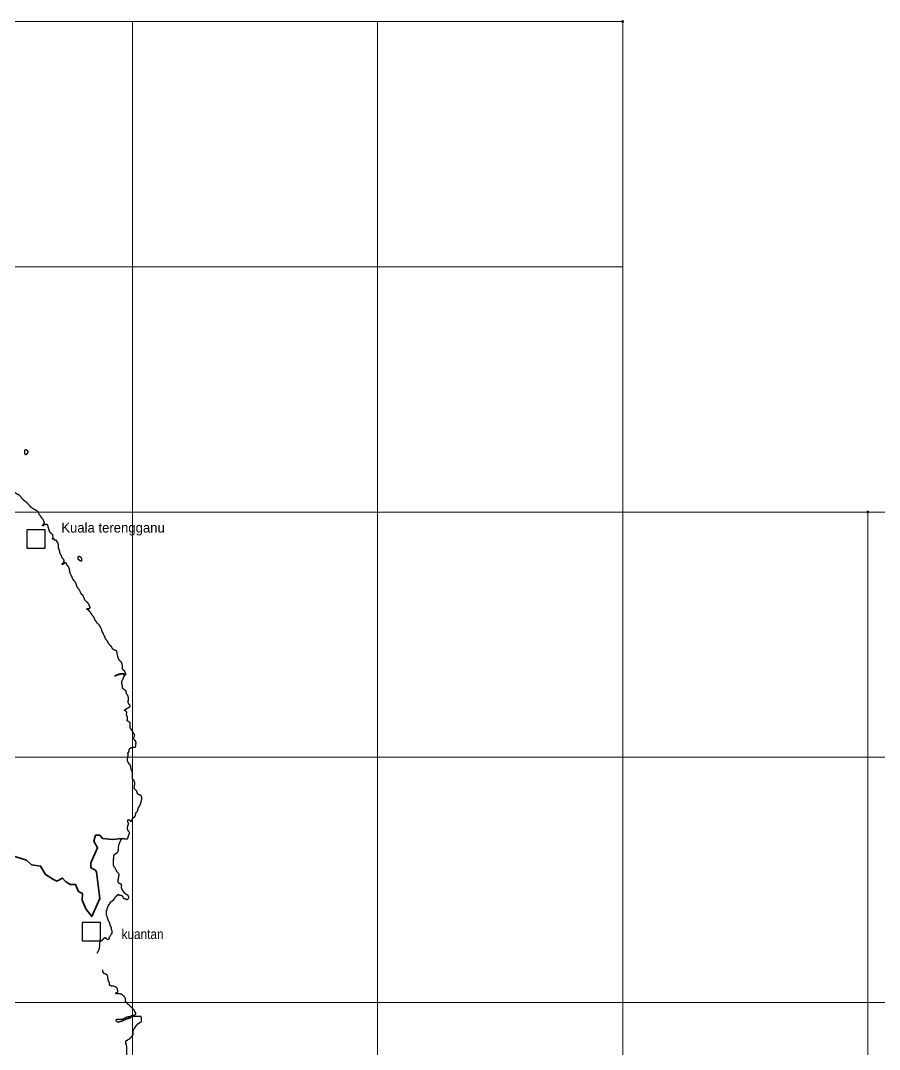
# Model space of a CAD drawing. Header units: metres. Extents: x -400 to 2000400, y -400 to 948520.
# Drawn here: x 554320 to 904771, y 380845 to 800400 of the extents above; entities that cross this region are included whole.
import ezdxf
from ezdxf.enums import TextEntityAlignment as Align

# ---------------------------------------------------------------- set-up
doc = ezdxf.new("R2010")
doc.units = ezdxf.units.M
doc.header["$LTSCALE"] = 1600
doc.header["$PDMODE"] = 32
doc.header["$PDSIZE"] = 800
for name, color, linetype, lineweight in [('1', 7, 'Continuous', 25), ('2', 7, 'Continuous', 25), ('3', 7, 'Continuous', 13), ('30', 7, 'Continuous', 35)]:
    doc.layers.add(name, color=color, linetype=linetype, lineweight=lineweight)

msp = doc.modelspace()

# ---------------------------------------------------------------- linework, layer by layer
at = {"layer": '1'}
for points in [[(556154, 625440), (556067, 625310), (556067, 625267), (556024, 625223), (556024, 625180), (556024, 625093), (555980, 625006), (555980, 624963), (555980, 624876), (555980, 624833), (555937, 624702), (555937, 624616), (555937, 624572), (555937, 624529), (555937, 624485), (555937, 624442), (555937, 624399), (555937, 624355), (555937, 624312), (555937, 624268), (555937, 624225), (555937, 624182), (555937, 624138), (555937, 624095), (555937, 624051), (555937, 624008), (555937, 623965), (555937, 623921), (555937, 623878), (555937, 623834), (555937, 623791), (555980, 623748), (555980, 623704), (556024, 623661), (556067, 623617), (556111, 623617), (556197, 623574), (556241, 623531), (556284, 623531), (556328, 623487), (556371, 623487), (556414, 623487), (556458, 623487), (556501, 623487), (556544, 623487), (556588, 623531), (556631, 623531), (556675, 623531), (556718, 623531), (556761, 623574), (556848, 623574), (556892, 623617), (556935, 623617), (556935, 623661), (556978, 623704), (557022, 623748), (557065, 623791), (557108, 623834), (557152, 623878), (557152, 623921), (557239, 624008), (557282, 624095), (557325, 624225), (557369, 624399), (557412, 624572), (557412, 624659), (557412, 624702), (557369, 624746), (557369, 624789), (557369, 624833), (557325, 624919), (557325, 624963), (557282, 624963), (557282, 625006), (557239, 625006), (557195, 625006), (557195, 625050), (557152, 625050), (557108, 625050), (557065, 625050), (557022, 625093), (556978, 625093), (556892, 625136), (556805, 625180), (556718, 625180), (556675, 625223), (556588, 625267), (556588, 625310), (556544, 625310), (556501, 625354), (556501, 625397)], [(560026, 600921), (559937, 601010), (559758, 601100), (559669, 601100), (559580, 601189), (559491, 601278), (559402, 601278), (559313, 601367), (559223, 601457), (559045, 601546), (558956, 601635), (558867, 601724), (558777, 601813), (558688, 601903), (558599, 601992), (558510, 602081), (558421, 602170), (558332, 602260), (558242, 602349), (558153, 602438), (558064, 602616), (557975, 602706), (557796, 602795), (557707, 602884), (557707, 602973), (557618, 603063), (557529, 603063), (557440, 603241), (557351, 603330), (557261, 603419), (557172, 603509), (557083, 603509), (556994, 603598), (556994, 603687), (556905, 603776), (556815, 603865), (556726, 603865), (556726, 603955), (556548, 604044), (556459, 604133), (556369, 604222), (556280, 604312), (556191, 604312), (556102, 604401), (556013, 604490), (555924, 604490), (555834, 604579), (555745, 604668), (555656, 604758), (555567, 604847), (555567, 604936), (555478, 605025), (555299, 605115), (555210, 605204), (555121, 605293), (555032, 605382), (554943, 605561), (554853, 605650), (554853, 605739), (554764, 605739), (554764, 605828), (554675, 605828), (554675, 605917), (554586, 606007), (554497, 606096), (554407, 606185), (554318, 606274), (554229, 606364), (554140, 606453), (554140, 606542), (554051, 606631), (553872, 606720), (553783, 606810), (553605, 606899), (553516, 606988), (553426, 606988), (553337, 607077), (553159, 607167), (553070, 607167), (553070, 607256), (552891, 607256), (552802, 607345), (552713, 607345), (552624, 607434), (552535, 607523), (552445, 607523), (552445, 607613), (552356, 607702), (552267, 607791), (552178, 607880), (552178, 607969)], [(564664, 594944), (564574, 594944), (564485, 594944), (564396, 594854), (564307, 594854), (564128, 594765), (564039, 594765), (563950, 594765), (563950, 594676), (563772, 594587), (563683, 594587), (563683, 594498), (563593, 594408), (563504, 594408), (563504, 594319), (563415, 594319), (563326, 594408), (563326, 594498), (563326, 594587), (563415, 594676), (563504, 594765), (563504, 594854), (563593, 594944), (563683, 595033), (563772, 595033), (563772, 595122), (563861, 595122), (563861, 595211), (563861, 595301), (563950, 595301), (563950, 595390), (563950, 595479), (564039, 595479), (564039, 595568), (564039, 595657), (564039, 595747), (564039, 595836), (563950, 595925), (563950, 596014), (563950, 596104), (563861, 596193), (563861, 596282), (563861, 596371), (563772, 596460), (563772, 596550), (563683, 596639), (563683, 596728), (563593, 596817), (563593, 596906), (563504, 596996), (563415, 597085), (563326, 597174), (563326, 597263), (563237, 597353), (563147, 597442), (563058, 597531), (562969, 597620), (562969, 597709), (562880, 597709), (562791, 597799), (562791, 597888), (562702, 597977), (562612, 598066), (562523, 598245), (562434, 598334), (562256, 598512), (562256, 598602), (562077, 598780), (561988, 598958), (561899, 599048), (561899, 599137), (561810, 599226), (561810, 599405), (561721, 599494), (561721, 599583), (561631, 599672), (561631, 599761), (561542, 599851), (561542, 599940), (561453, 600118), (561364, 600208), (561185, 600297), (561185, 600386), (561096, 600386), (560918, 600564), (560739, 600654), (560650, 600654), (560561, 600743), (560294, 600832), (560204, 600832), (560026, 600921)], [(568989, 588520), (568231, 588520), (568231, 588609), (568231, 588698), (568231, 588788), (568231, 588877), (568142, 588877), (567963, 588877), (567874, 588877), (567696, 588877), (567607, 588877), (567517, 588877), (567517, 588788), (567428, 588788), (567428, 588877), (567339, 588966), (567339, 589055), (567339, 589145), (567428, 589323), (567428, 589412), (567428, 589501), (567517, 589591), (567607, 589769), (567607, 589858), (567607, 589947), (567607, 590037), (567607, 590126), (567517, 590215), (567517, 590304), (567517, 590394), (567517, 590483), (567428, 590661), (567428, 590750), (567339, 590840), (567250, 590929), (567161, 591018), (567072, 591018), (566982, 591107), (566893, 591197), (566715, 591286), (566715, 591375), (566626, 591464), (566536, 591553), (566447, 591643), (566447, 591732), (566358, 591732), (566269, 591910), (566180, 592089), (566180, 592178), (566091, 592267), (566091, 592356), (566091, 592446), (566001, 592446), (566001, 592535), (566001, 592624), (566001, 592713), (565912, 592802), (565912, 592892), (565912, 592981), (565912, 593070), (565912, 593159), (565823, 593159), (565823, 593249), (565823, 593338), (565823, 593427), (565734, 593427), (565734, 593516), (565734, 593605), (565645, 593695), (565645, 593784), (565645, 593873), (565555, 593962), (565555, 594051), (565555, 594141), (565555, 594230), (565555, 594319), (565555, 594408), (565466, 594408), (565466, 594498), (565466, 594587), (565377, 594676), (565288, 594676), (565288, 594765), (565199, 594765), (565199, 594854), (565110, 594854), (565020, 594854), (564931, 594944), (564842, 594944), (564753, 594944), (564664, 594944)], [(570148, 584594), (570148, 584684), (570059, 584684), (570059, 584773), (569970, 584862), (569970, 584951), (569881, 585040), (569881, 585130), (569792, 585219), (569792, 585308), (569792, 585397), (569792, 585487), (569792, 585576), (569792, 585665), (569792, 585754), (569792, 585843), (569792, 585933), (569792, 586022), (569792, 586111), (569792, 586200), (569792, 586290), (569792, 586379), (569792, 586468), (569792, 586557), (569792, 586646), (569792, 586736), (569792, 586825), (569702, 586914), (569702, 587003), (569702, 587092), (569613, 587182), (569613, 587271), (569613, 587360), (569524, 587360), (569524, 587449), (569524, 587539), (569435, 587539), (569435, 587628), (569346, 587628), (569346, 587717), (569257, 587717), (569257, 587806), (569167, 587895), (569078, 587985), (569078, 588074), (569078, 588163), (568989, 588252), (568989, 588342), (568989, 588431), (568989, 588520), (568989, 588609)], [(571754, 578706), (571665, 578706), (571575, 578706), (571575, 578617), (571486, 578617), (571397, 578617), (571397, 578528), (571308, 578528), (571308, 578617), (571308, 578706), (571308, 578795), (571308, 578884), (571397, 578884), (571397, 578974), (571486, 579063), (571575, 579063), (571575, 579152), (571665, 579152), (571754, 579241), (571843, 579241), (571843, 579331), (571932, 579420), (571932, 579509), (571932, 579598), (572021, 579598), (572021, 579687), (572021, 579777), (572110, 579777), (572110, 579866), (572110, 579955), (572110, 580044), (572110, 580133), (572110, 580223), (572110, 580312), (572110, 580401), (572021, 580401), (572021, 580490), (572021, 580580), (571932, 580669), (571843, 580758), (571754, 580758), (571754, 580847), (571665, 580847), (571665, 580936), (571575, 580936), (571575, 581026), (571486, 581026), (571486, 581115), (571397, 581115), (571397, 581204), (571308, 581293), (571308, 581383), (571308, 581472), (571219, 581472), (571219, 581561), (571219, 581650), (571219, 581739), (571129, 581829), (571129, 581918), (571040, 582007), (571040, 582096), (571040, 582186), (570951, 582275), (570951, 582364), (570862, 582364), (570862, 582453), (570773, 582542), (570773, 582632), (570683, 582721), (570594, 582810), (570594, 582899), (570505, 582988), (570505, 583078), (570416, 583167), (570416, 583256), (570327, 583345), (570327, 583435), (570327, 583524), (570327, 583613), (570327, 583702), (570327, 583791), (570327, 583881), (570327, 583970), (570238, 584059), (570238, 584148), (570238, 584238), (570238, 584327), (570238, 584416), (570148, 584416), (570148, 584505), (570148, 584594)], [(575053, 574067), (575053, 574156), (574964, 574156), (574964, 574245), (574875, 574334), (574875, 574424), (574786, 574513), (574786, 574602), (574697, 574691), (574697, 574780), (574697, 574870), (574608, 574959), (574608, 575048), (574608, 575137), (574518, 575227), (574518, 575316), (574518, 575405), (574518, 575494), (574518, 575583), (574429, 575583), (574429, 575673), (574429, 575762), (574429, 575851), (574429, 575940), (574429, 576029), (574340, 576119), (574340, 576208), (574340, 576297), (574340, 576386), (574340, 576476), (574340, 576565), (574251, 576565), (574251, 576654), (574251, 576743), (574251, 576832), (574251, 576922), (574162, 576922), (574162, 577011), (574162, 577100), (574162, 577189), (574072, 577279), (574072, 577368), (574072, 577457), (573983, 577546), (573983, 577635), (573894, 577635), (573894, 577725), (573805, 577725), (573805, 577814), (573716, 577814), (573716, 577903), (573627, 577992), (573627, 578081), (573537, 578081), (573537, 578171), (573448, 578171), (573448, 578260), (573359, 578260), (573359, 578349), (573359, 578438), (573270, 578438), (573270, 578528), (573270, 578617), (573181, 578617), (573181, 578706), (573091, 578795), (573091, 578884), (573002, 578974), (573002, 579063), (572913, 579152), (572913, 579241), (572824, 579241), (572735, 579331), (572646, 579331), (572556, 579331), (572467, 579331), (572378, 579331), (572289, 579331), (572289, 579241), (572200, 579241), (572200, 579152), (572110, 579152), (572110, 579063), (572110, 578974), (572021, 578974), (572021, 578884), (571932, 578884), (571932, 578795), (571843, 578795), (571843, 578706), (571754, 578706)], [(579859, 566135), (579067, 566751), (579067, 566840), (578978, 566929), (578888, 567018), (578888, 567108), (578888, 567197), (578799, 567197), (578799, 567286), (578799, 567375), (578799, 567465), (578710, 567465), (578710, 567554), (578710, 567643), (578621, 567643), (578621, 567732), (578532, 567821), (578532, 567911), (578442, 568000), (578353, 568089), (578353, 568178), (578264, 568268), (578175, 568357), (578175, 568446), (578086, 568535), (577997, 568624), (577997, 568714), (577907, 568803), (577818, 568803), (577818, 568892), (577729, 568892), (577729, 568981), (577640, 569070), (577551, 569249), (577461, 569338), (577372, 569427), (577372, 569517), (577372, 569606), (577283, 569695), (577283, 569873), (577283, 569963), (577194, 570052), (577194, 570230), (577105, 570409), (577105, 570498), (577105, 570587), (577016, 570676), (577016, 570766), (577016, 570855), (576926, 570855), (576926, 570944), (576926, 571033), (576837, 571033), (576837, 571122), (576837, 571212), (576748, 571301), (576659, 571390), (576480, 571658), (576391, 571658), (576391, 571747), (576302, 571836), (576213, 571925), (576124, 572015), (576035, 572104), (575945, 572193), (575856, 572282), (575856, 572372), (575767, 572461), (575678, 572461), (575678, 572550), (575678, 572639), (575589, 572728), (575589, 572818), (575589, 572907), (575499, 572907), (575499, 572996), (575499, 573085), (575499, 573174), (575410, 573174), (575410, 573264), (575410, 573353), (575321, 573442), (575321, 573531), (575321, 573621), (575232, 573710), (575232, 573799), (575143, 573799), (575143, 573888), (575143, 573977), (575053, 573977), (575053, 574067)], [(581386, 560416), (581475, 560416), (581475, 560506), (581475, 560595), (581564, 560595), (581653, 560595), (581742, 560595), (581921, 560595), (582010, 560595), (582099, 560595), (582188, 560595), (582277, 560684), (582367, 560684), (582456, 560684), (582456, 560773), (582545, 560773), (582634, 560862), (582634, 560952), (582723, 560952), (582723, 561041), (582723, 561130), (582723, 561219), (582634, 561219), (582634, 561309), (582634, 561398), (582545, 561398), (582545, 561576), (582456, 561665), (582456, 561755), (582367, 561933), (582367, 562022), (582277, 562111), (582277, 562201), (582188, 562379), (582099, 562468), (582099, 562558), (582010, 562647), (581921, 562825), (581742, 562914), (581564, 563093), (581386, 563271), (581296, 563271), (581207, 563361), (581118, 563450), (581029, 563539), (580940, 563628), (580850, 563717), (580850, 563807), (580761, 563896), (580672, 563985), (580583, 564163), (580494, 564253), (580405, 564342), (580405, 564520), (580315, 564699), (580226, 564788), (580226, 564877), (580137, 565145), (579959, 565502), (579869, 566037), (579859, 566135)], [(588743, 549264), (587807, 551048), (587718, 551227), (587628, 551316), (587628, 551405), (587539, 551495), (587539, 551584), (587539, 551673), (587450, 551762), (587450, 551851), (587450, 551941), (587361, 552119), (587361, 552297), (587272, 552476), (587182, 552654), (587093, 552744), (587093, 552833), (587004, 552922), (586915, 553100), (586826, 553190), (586737, 553279), (586737, 553368), (586647, 553547), (586558, 553725), (586469, 553814), (586380, 553903), (586291, 554082), (586112, 554171), (586023, 554350), (585845, 554528), (585666, 554617), (585577, 554796), (585488, 554885), (585399, 555063), (585220, 555242), (585131, 555420), (585042, 555509), (584953, 555599), (584953, 555688), (584864, 555777), (584775, 555866), (584775, 555955), (584685, 556045), (584685, 556134), (584596, 556223), (584596, 556312), (584596, 556402), (584507, 556491), (584507, 556580), (584418, 556758), (584418, 556848), (584329, 556937), (584239, 557026), (584239, 557115), (584150, 557204), (584061, 557383), (583972, 557472), (583972, 557561), (583883, 557561), (583794, 557651), (583704, 557740), (583615, 557829), (583615, 557918), (583526, 558007), (583437, 558097), (583437, 558186), (583348, 558275), (583258, 558364), (583169, 558454), (583169, 558543), (583080, 558632), (583080, 558721), (582991, 558810), (582902, 558900), (582902, 558989), (582812, 559078), (582723, 559256), (582634, 559346), (582545, 559435), (582456, 559524), (582367, 559613), (582277, 559703), (582188, 559792), (582099, 559970), (581921, 559970), (581831, 560059), (581742, 560149), (581564, 560238), (581475, 560238), (581386, 560327), (581386, 560416)], [(592667, 543643), (592578, 543643), (592489, 543733), (592400, 543733), (592400, 543822), (592311, 543822), (592221, 543911), (592132, 544000), (592043, 544000), (591954, 544089), (591954, 544179), (591865, 544179), (591865, 544268), (591775, 544268), (591775, 544357), (591775, 544446), (591686, 544536), (591686, 544625), (591686, 544714), (591597, 544714), (591597, 544803), (591508, 544892), (591508, 544982), (591419, 545071), (591330, 545160), (591330, 545249), (591151, 545338), (591062, 545428), (590973, 545517), (590884, 545606), (590794, 545695), (590794, 545785), (590705, 545874), (590616, 545963), (590527, 545963), (590527, 546052), (590438, 546141), (590349, 546320), (590259, 546409), (590259, 546498), (590170, 546588), (590081, 546677), (590081, 546766), (589992, 546766), (589992, 546855), (589903, 546855), (589903, 546944), (589903, 547034), (589903, 547123), (589813, 547212), (589724, 547301), (589635, 547391), (589635, 547480), (589546, 547569), (589457, 547658), (589367, 547747), (589367, 547837), (589278, 547926), (589189, 547926), (589189, 548015), (589189, 548104), (589100, 548104), (589100, 548193), (589011, 548283), (589011, 548372), (588922, 548461), (588922, 548550), (588832, 548640), (588832, 548729), (588832, 548818), (588832, 548907), (588832, 548996), (588832, 549086), (588743, 549086), (588743, 549175), (588743, 549264)], [(597305, 533919), (597305, 534008), (597216, 534008), (597216, 534097), (597216, 534186), (597216, 534275), (597126, 534365), (597126, 534454), (597037, 534543), (597037, 534632), (597037, 534722), (596948, 534811), (596859, 534900), (596859, 534989), (596770, 535078), (596681, 535168), (596681, 535257), (596591, 535257), (596502, 535435), (596413, 535525), (596324, 535525), (596235, 535614), (596145, 535703), (596056, 535792), (595967, 535792), (595967, 535881), (595967, 535971), (595878, 535971), (595878, 536060), (595878, 536149), (595878, 536238), (595878, 536327), (595878, 536417), (595967, 536506), (595967, 536595), (595967, 536684), (595967, 536774), (595967, 536863), (595967, 536952), (595967, 537041), (595878, 537220), (595878, 537309), (595878, 537398), (595878, 537487), (595878, 537577), (595878, 537666), (595789, 537755), (595789, 537844), (595789, 537933), (595789, 538023), (595789, 538112), (595700, 538112), (595700, 538201), (595700, 538290), (595700, 538379), (595610, 538469), (595610, 538558), (595521, 538647), (595521, 538736), (595432, 538826), (595254, 538915), (595164, 539093), (595075, 539093), (594986, 539182), (594897, 539272), (594808, 539361), (594719, 539450), (594629, 539539), (594629, 539629), (594540, 539629), (594540, 539718), (594451, 539807), (594362, 539985), (594362, 540075), (594273, 540253), (594183, 540432), (594094, 540788), (594005, 541145), (593827, 541770), (593738, 542305), (593648, 542751), (593648, 543108), (593559, 543286), (593470, 543376), (593381, 543376), (593292, 543465), (593202, 543465), (593024, 543554), (592935, 543554), (592846, 543554), (592667, 543643)], [(594897, 533740), (594808, 533740), (594719, 533740), (594629, 533651), (594540, 533651), (594451, 533651), (594362, 533651), (594273, 533651), (594183, 533651), (594094, 533562), (594005, 533562), (593916, 533562), (593916, 533473), (593827, 533473), (593738, 533383), (593648, 533383), (593648, 533294), (593559, 533294), (593470, 533294), (593381, 533205), (593292, 533205), (593202, 533205), (593113, 533116), (593024, 533116), (592935, 533116), (592935, 533205), (592846, 533205), (592935, 533205), (592935, 533294), (593024, 533383), (593113, 533473), (593202, 533473), (593292, 533473), (593292, 533562), (593381, 533562), (593470, 533562), (593559, 533651), (593648, 533651), (593738, 533651), (593827, 533740), (593916, 533740), (594005, 533740), (594005, 533829), (594094, 533829), (594183, 533919), (594273, 533919), (594273, 534008), (594362, 534008), (594451, 534008), (594540, 534008), (594629, 534008), (594719, 534008), (594808, 534008), (594897, 534008), (594897, 534097), (594986, 534097), (595075, 534097), (595164, 534097), (595254, 534097), (595343, 534097), (595432, 534097), (595521, 534097), (595610, 534097), (595700, 534097), (595789, 534097), (595878, 534097), (595967, 534097), (596056, 534097), (596056, 534186), (596145, 534186), (596235, 534186), (596324, 534186), (596413, 534186), (596502, 534097), (596502, 534008), (596591, 534008), (596681, 533919), (596681, 533829), (596770, 533829), (596770, 533740), (596859, 533740), (596859, 533651), (596948, 533651), (597037, 533651), (597126, 533651), (597216, 533740), (597305, 533740), (597305, 533829), (597394, 533829), (597394, 533919), (597305, 533919)], [(596413, 527673), (596413, 527763), (596324, 527763), (596324, 527852), (596235, 527852), (596145, 527941), (596145, 528030), (596056, 528119), (596056, 528209), (595967, 528298), (595967, 528387), (595878, 528566), (595878, 528744), (595878, 528922), (595789, 529279), (595789, 529458), (595789, 529547), (595789, 529636), (595789, 529725), (595789, 529815), (595700, 529904), (595700, 529993), (595700, 530082), (595700, 530171), (595700, 530261), (595700, 530350), (595700, 530439), (595700, 530528), (595700, 530618), (595700, 530707), (595700, 530796), (595700, 530885), (595700, 530974), (595700, 531064), (595789, 531064), (595789, 531153), (595789, 531242), (595789, 531331), (595878, 531331), (595878, 531421), (595967, 531510), (595967, 531599), (596056, 531688), (596145, 531777), (596145, 531956), (596235, 532045), (596235, 532134), (596235, 532223), (596324, 532313), (596324, 532402), (596324, 532491), (596413, 532580), (596413, 532670), (596413, 532759), (596502, 532759), (596502, 532848), (596502, 532937), (596591, 532937), (596591, 533026), (596681, 533026), (596681, 533116), (596681, 533205), (596681, 533294), (596681, 533383), (596591, 533383), (596591, 533473), (596591, 533562), (596591, 533651), (596502, 533651), (596502, 533740), (596413, 533740), (596413, 533829), (596324, 533829), (596235, 533829), (596145, 533829), (596056, 533829), (595967, 533829), (595967, 533919), (595878, 533919), (595789, 533919), (595700, 533919), (595610, 533919), (595521, 533919), (595432, 533919), (595432, 533829), (595343, 533829), (595254, 533829), (595164, 533829), (595075, 533740), (594986, 533740), (594897, 533740)], [(598108, 520179), (598197, 520179), (598286, 520179), (598375, 520268), (598464, 520268), (598553, 520268), (598553, 520357), (598643, 520357), (598732, 520447), (598821, 520536), (598910, 520625), (598910, 520714), (598999, 520714), (598999, 520804), (598999, 520893), (598999, 520982), (598999, 521071), (598910, 521160), (598910, 521250), (598821, 521339), (598821, 521428), (598732, 521517), (598643, 521607), (598643, 521696), (598553, 521696), (598553, 521785), (598464, 521874), (598464, 521963), (598375, 521963), (598375, 522053), (598286, 522142), (598286, 522231), (598286, 522320), (598286, 522409), (598286, 522499), (598286, 522588), (598286, 522677), (598286, 522766), (598286, 522856), (598286, 522945), (598375, 523123), (598375, 523302), (598375, 523480), (598375, 523748), (598375, 523926), (598375, 524105), (598375, 524194), (598375, 524283), (598375, 524372), (598375, 524462), (598375, 524551), (598286, 524551), (598286, 524640), (598286, 524729), (598286, 524818), (598197, 524818), (598197, 524908), (598197, 524997), (598108, 525086), (598108, 525175), (598018, 525264), (597929, 525354), (597929, 525443), (597840, 525532), (597751, 525532), (597751, 525621), (597662, 525711), (597662, 525800), (597572, 525889), (597483, 525978), (597483, 526067), (597394, 526157), (597394, 526246), (597394, 526335), (597483, 526335), (597483, 526424), (597483, 526514), (597483, 526603), (597483, 526692), (597483, 526781), (597394, 526870), (597394, 526960), (597305, 526960), (597216, 527049), (597126, 527227), (597037, 527316), (596859, 527406), (596770, 527495), (596591, 527584), (596502, 527673), (596413, 527673)], [(599089, 513131), (599089, 513488), (599089, 513666), (599089, 513934), (599089, 514023), (598999, 514112), (598732, 514291), (598643, 514380), (598553, 514380), (598464, 514469), (598375, 514469), (598375, 514558), (598286, 514558), (598197, 514648), (598108, 514648), (598108, 514737), (598018, 514737), (597929, 514826), (597840, 514915), (597840, 515004), (597840, 515094), (597840, 515183), (597929, 515272), (597929, 515361), (597929, 515450), (597929, 515629), (597929, 515718), (597929, 515807), (597929, 515897), (597929, 515986), (597929, 516164), (597929, 516253), (597929, 516343), (597929, 516432), (597929, 516521), (597840, 516610), (597840, 516700), (597840, 516789), (597751, 516789), (597751, 516878), (597662, 516967), (597662, 517056), (597572, 517056), (597572, 517146), (597483, 517235), (597483, 517324), (597483, 517413), (597572, 517503), (597572, 517681), (597572, 517770), (597662, 517859), (597662, 517949), (597662, 518127), (597662, 518216), (597662, 518305), (597662, 518395), (597572, 518395), (597572, 518484), (597483, 518573), (597483, 518662), (597394, 518752), (597305, 518752), (597216, 518841), (597037, 518930), (596948, 518930), (596859, 518930), (596859, 519019), (596770, 519019), (596770, 519108), (596770, 519198), (596859, 519198), (596859, 519287), (596948, 519287), (596948, 519376), (597037, 519376), (597037, 519465), (597126, 519465), (597126, 519555), (597216, 519555), (597305, 519644), (597394, 519644), (597394, 519733), (597483, 519733), (597572, 519822), (597662, 519822), (597751, 519911), (597840, 520001), (597929, 520001), (598018, 520090), (598108, 520090), (598108, 520179)], [(599833, 504098), (600961, 504120), (601051, 504120), (601140, 504209), (601140, 504298), (601229, 504298), (601229, 504387), (601318, 504387), (601318, 504477), (601318, 504566), (601407, 504655), (601407, 504744), (601407, 504834), (601407, 504923), (601407, 505012), (601407, 505101), (601407, 505190), (601407, 505280), (601407, 505369), (601407, 505458), (601407, 505547), (601496, 505637), (601496, 505726), (601496, 505815), (601496, 505993), (601407, 506083), (601407, 506261), (601318, 506439), (601318, 506529), (601229, 506618), (601229, 506707), (601140, 506707), (601051, 506796), (600961, 506886), (600961, 506975), (600872, 507064), (600872, 507153), (600783, 507242), (600694, 507332), (600605, 507421), (600605, 507510), (600515, 507599), (600515, 507689), (600515, 507778), (600515, 507867), (600515, 507956), (600605, 508045), (600605, 508135), (600605, 508224), (600694, 508313), (600694, 508402), (600783, 508491), (600783, 508581), (600872, 508670), (600872, 508759), (600872, 508848), (600872, 508938), (600783, 509027), (600783, 509116), (600783, 509294), (600694, 509384), (600605, 509473), (600605, 509562), (600515, 509741), (600426, 509830), (600426, 509919), (600337, 510008), (600248, 510187), (600159, 510276), (600070, 510365), (599980, 510544), (599891, 510633), (599891, 510722), (599802, 510900), (599713, 510990), (599713, 511079), (599624, 511079), (599534, 511257), (599534, 511346), (599445, 511436), (599356, 511614), (599267, 511703), (599178, 511793), (599089, 511882), (598999, 512060), (598999, 512149), (598999, 512328), (598999, 512506), (598999, 512685), (599089, 512863), (599089, 513131)], [(599833, 493967), (599833, 494104), (599833, 494241), (599833, 494378), (599696, 494515), (599696, 494652), (599559, 494789), (599559, 494926), (599422, 495063), (599422, 495200), (599422, 495336), (599422, 495473), (599285, 495473), (599285, 495610), (599285, 495747), (599285, 495884), (599285, 496021), (599285, 496158), (599285, 496295), (599285, 496432), (599148, 496569), (599148, 496705), (599012, 496842), (599012, 496979), (598875, 496979), (598738, 497116), (598601, 497253), (598464, 497390), (598464, 497527), (598327, 497527), (598327, 497664), (598327, 497801), (598191, 497938), (598191, 498075), (598054, 498075), (598054, 498211), (598054, 498348), (597917, 498485), (597917, 498622), (597917, 498759), (597917, 498896), (597917, 499033), (597917, 499170), (597917, 499307), (597917, 499444), (597917, 499580), (598054, 499717), (598054, 499991), (598054, 500128), (598054, 500265), (598054, 500402), (598191, 500539), (598191, 500676), (598191, 500813), (598191, 500950), (598191, 501086), (598191, 501223), (598191, 501360), (598191, 501497), (598054, 501497), (598054, 501634), (598054, 501771), (598191, 501771), (598191, 501908), (598327, 501908), (598327, 502045), (598464, 502045), (598464, 502182), (598464, 502319), (598464, 502455), (598601, 502592), (598601, 502729), (598601, 502866), (598601, 503003), (598601, 503140), (598738, 503140), (598738, 503277), (598738, 503414), (598875, 503414), (598875, 503551), (599012, 503688), (599148, 503688), (599148, 503824), (599285, 503824), (599422, 503824), (599422, 503961), (599559, 503961), (599696, 503961), (599833, 503961), (599833, 504098)], [(603801, 483289), (603801, 483426), (603801, 483563), (603801, 483700), (603665, 483700), (603665, 483837), (603665, 483973), (603665, 484110), (603528, 484110), (603528, 484247), (603528, 484384), (603391, 484384), (603254, 484384), (603254, 484521), (603117, 484521), (602980, 484521), (602843, 484521), (602843, 484658), (602707, 484658), (602570, 484795), (602433, 484795), (602296, 484932), (602159, 485069), (602159, 485206), (602022, 485206), (602022, 485343), (601886, 485343), (601886, 485479), (601886, 485616), (601886, 485753), (601886, 485890), (601749, 485890), (601749, 486027), (601749, 486164), (601612, 486301), (601475, 486438), (601338, 486575), (601201, 486712), (601064, 486848), (600928, 486985), (600791, 487122), (600654, 487259), (600654, 487396), (600654, 487533), (600654, 487670), (600654, 487807), (600791, 487944), (600791, 488081), (600791, 488217), (600791, 488354), (600791, 488491), (600791, 488628), (600928, 488765), (600928, 488902), (600928, 489176), (600928, 489313), (600928, 489450), (600928, 489587), (600791, 489860), (600791, 489997), (600791, 490134), (600654, 490271), (600654, 490545), (600517, 490682), (600380, 490819), (600243, 490819), (600243, 490956), (600106, 490956), (600106, 491092), (599970, 491092), (599970, 491229), (599970, 491366), (599970, 491503), (599970, 491640), (599970, 491777), (599970, 491914), (599970, 492051), (599970, 492188), (599970, 492325), (599970, 492461), (599970, 492598), (599970, 492735), (599970, 492872), (599970, 493009), (599970, 493146), (599970, 493283), (599970, 493420), (599970, 493557), (599970, 493694), (599970, 493831), (599833, 493967)], [(598738, 474390), (598875, 474390), (598875, 474253), (599012, 474253), (599012, 474116), (599148, 474116), (599148, 473980), (599285, 473980), (599285, 473843), (599422, 473843), (599422, 473980), (599559, 473980), (599696, 474116), (599833, 474253), (599833, 474390), (599833, 474527), (599833, 474664), (599833, 474801), (599970, 474801), (599970, 474938), (599970, 475075), (600106, 475075), (600106, 475212), (600243, 475212), (600243, 475349), (600380, 475349), (600517, 475485), (600654, 475622), (600791, 475759), (600928, 475759), (600928, 475896), (601064, 475896), (601064, 476033), (601201, 476170), (601201, 476307), (601201, 476444), (601201, 476581), (601338, 476718), (601338, 476855), (601338, 476991), (601338, 477128), (601338, 477265), (601475, 477402), (601612, 477539), (601749, 477539), (601749, 477676), (601886, 477676), (601886, 477813), (602022, 477950), (602022, 478087), (602159, 478224), (602159, 478360), (602159, 478497), (602296, 478634), (602296, 478771), (602296, 478908), (602296, 479045), (602296, 479182), (602433, 479319), (602433, 479456), (602433, 479593), (602570, 479593), (602570, 479729), (602707, 479729), (602707, 479866), (602843, 479866), (602843, 480003), (602843, 480140), (602980, 480140), (602980, 480277), (602980, 480414), (603117, 480551), (603117, 480688), (603254, 480825), (603254, 480962), (603254, 481099), (603391, 481235), (603391, 481372), (603391, 481509), (603528, 481646), (603528, 481920), (603528, 482057), (603665, 482194), (603665, 482331), (603665, 482468), (603665, 482604), (603801, 482741), (603801, 482878), (603801, 483015), (603801, 483152), (603801, 483289)], [(595317, 466313), (595317, 466450), (595454, 466587), (595590, 466587), (595590, 466724), (595727, 466724), (595727, 466861), (595864, 466861), (596001, 466861), (596138, 466861), (596275, 466861), (596411, 466861), (596548, 466861), (596685, 466724), (596822, 466724), (596959, 466724), (597233, 466724), (597369, 466724), (597506, 466724), (597643, 466724), (597780, 466724), (597917, 466724), (598054, 466861), (598054, 466997), (598054, 467134), (598191, 467134), (598191, 467271), (598191, 467408), (598191, 467545), (598327, 467682), (598327, 467819), (598327, 467956), (598327, 468093), (598464, 468093), (598464, 468230), (598601, 468366), (598601, 468503), (598738, 468640), (598738, 468777), (598738, 468914), (598738, 469051), (598738, 469188), (598738, 469325), (598738, 469462), (598601, 469462), (598601, 469599), (598601, 469736), (598464, 469736), (598327, 469872), (598327, 470009), (598191, 470009), (598191, 470146), (598191, 470283), (598054, 470283), (598054, 470420), (598054, 470557), (598054, 470694), (597917, 470694), (597917, 470831), (597917, 470968), (597917, 471105), (597917, 471241), (597917, 471378), (597917, 471515), (598054, 471652), (598054, 471789), (598054, 472063), (598054, 472200), (598191, 472337), (598191, 472474), (598327, 472474), (598327, 472611), (598327, 472747), (598327, 472884), (598327, 473021), (598327, 473158), (598191, 473295), (598191, 473432), (598054, 473569), (598054, 473706), (598054, 473843), (598054, 473980), (598054, 474116), (598054, 474253), (598054, 474390), (598191, 474390), (598191, 474527), (598327, 474527), (598464, 474527), (598601, 474527), (598738, 474390)], [(594496, 452349), (594359, 452486), (594222, 452623), (594085, 452896), (593948, 453033), (593811, 453170), (593674, 453170), (593674, 453307), (593538, 453444), (593538, 453581), (593401, 453581), (593401, 453718), (593401, 453855), (593264, 453992), (593264, 454129), (593127, 454265), (592990, 454676), (592717, 455087), (592443, 455361), (592443, 455771), (592306, 455908), (592306, 456045), (592306, 456182), (592306, 456319), (592306, 456456), (592306, 456730), (592306, 456867), (592306, 457277), (592306, 457551), (592306, 457825), (592306, 458099), (592306, 458236), (592306, 458373), (592306, 458509), (592306, 458646), (592443, 458646), (592443, 458783), (592443, 458920), (592443, 459057), (592443, 459194), (592443, 459468), (592443, 459605), (592443, 459742), (592443, 459878), (592580, 460152), (592580, 460289), (592717, 460426), (592853, 460563), (592990, 460563), (593127, 460700), (593264, 460700), (593401, 460837), (593538, 460837), (593674, 460974), (593674, 461111), (593811, 461111), (593811, 461248), (593948, 461248), (593948, 461384), (594085, 461521), (594085, 461658), (594085, 461795), (594085, 461932), (594222, 461932), (594222, 462069), (594222, 462206), (594222, 462343), (594222, 462480), (594222, 462617), (594222, 462753), (594222, 462890), (594222, 463027), (594222, 463164), (594222, 463301), (594222, 463438), (594359, 463712), (594359, 463849), (594359, 464122), (594359, 464396), (594496, 464533), (594496, 464670), (594632, 464807), (594632, 464944), (594769, 465081), (594769, 465218), (594906, 465492), (594906, 465628), (595043, 465765), (595180, 466039), (595180, 466176), (595317, 466313)], [(594372, 444075), (595317, 443724), (595454, 443724), (595454, 443587), (595590, 443587), (595590, 443450), (595727, 443450), (595727, 443313), (595864, 443313), (595864, 443176), (596001, 443039), (596001, 442902), (596138, 442766), (596138, 442629), (596275, 442629), (596275, 442492), (596411, 442355), (596548, 442355), (596685, 442355), (596822, 442355), (597096, 442218), (597233, 442218), (597369, 442081), (597506, 442081), (597643, 441944), (597780, 441944), (597917, 441944), (598054, 442081), (598191, 442218), (598191, 442355), (598327, 442492), (598464, 442629), (598464, 442766), (598464, 442902), (598464, 443039), (598464, 443176), (598327, 443313), (598327, 443450), (598191, 443587), (598054, 443724), (597917, 443724), (597780, 443861), (597506, 443998), (597369, 443998), (597233, 444272), (597096, 444408), (596822, 444545), (596685, 444682), (596548, 444819), (596411, 444956), (596411, 445093), (596275, 445367), (596138, 445504), (596001, 445641), (595864, 445777), (595864, 445914), (595727, 446051), (595727, 446188), (595590, 446325), (595590, 446462), (595590, 446599), (595454, 446736), (595454, 446873), (595454, 447010), (595454, 447146), (595454, 447420), (595590, 447694), (595454, 447968), (595454, 448105), (595454, 448242), (595317, 448242), (595043, 448379), (594906, 448379), (594769, 448379), (594632, 448379), (594632, 448516), (594496, 448516), (594359, 448789), (594222, 448926), (594085, 449200), (594085, 449337), (594085, 449611), (594085, 450021), (594222, 450432), (594222, 450706), (594359, 451117), (594359, 451527), (594496, 451801), (594496, 452075), (594496, 452212), (594496, 452349)], [(585575, 420109), (586719, 424345), (586719, 424639), (587013, 424934), (587307, 425228), (587602, 425228), (587602, 425523), (587896, 425523), (587896, 425817), (588190, 425817), (588190, 426112), (588485, 426112), (588485, 426406), (588779, 426406), (589074, 426406), (589074, 426112), (589368, 426112), (589662, 425817), (590251, 425817), (590545, 426112), (590545, 426701), (590840, 426995), (591134, 427584), (591429, 427879), (591429, 428173), (591723, 428173), (591723, 428468), (591723, 428762), (591723, 429057), (591723, 429351), (591429, 429646), (591429, 429940), (591429, 430235), (591429, 430529), (591134, 430824), (591134, 431118), (590840, 431413), (590840, 431707), (590840, 432001), (590545, 432296), (590545, 432590), (590545, 432885), (590251, 433179), (590251, 433474), (589957, 433768), (589957, 434063), (589957, 434357), (589662, 434652), (589662, 434946), (589662, 435241), (589368, 435535), (589368, 435830), (589368, 436124), (589368, 436419), (589368, 436713), (589368, 437008), (589368, 437302), (589368, 437597), (589662, 437597), (589662, 437891), (589662, 438186), (589662, 438480), (589957, 438775), (589957, 439069), (590251, 439364), (590251, 439658), (590251, 439953), (590545, 439953), (590545, 440247), (590840, 440542), (590840, 440836), (591134, 440836), (591134, 441131), (591429, 441131), (591723, 441425), (592017, 441425), (592017, 441720), (592312, 441720), (592312, 442014), (592606, 442309), (592900, 442603), (592900, 442898), (593195, 443192), (593489, 443486), (593784, 443486), (593784, 443781), (594078, 443781), (594078, 444075), (594372, 444075)], [(596035, 402971), (595853, 403152), (595491, 403333), (595309, 403333), (595128, 403333), (594947, 403333), (594947, 403515), (594765, 403515), (594584, 403515), (594403, 403515), (594222, 403515), (594040, 403515), (593859, 403515), (593678, 403515), (593496, 403515), (593315, 403515), (593134, 403696), (593134, 403877), (593315, 403877), (593315, 404059), (593496, 404059), (593678, 404059), (593859, 404240), (594040, 404240), (594040, 404421), (594040, 404603), (594040, 404784), (594040, 404965), (593859, 404965), (593859, 405147), (593859, 405328), (593859, 405510), (593859, 405691), (593678, 405691), (593678, 405872), (593496, 406054), (593496, 406235), (593315, 406235), (592953, 406416), (592409, 406598), (592227, 406598), (592046, 406598), (591865, 406598), (591684, 406598), (591502, 406598), (591321, 406779), (591140, 406779), (590958, 406779), (590958, 406960), (590777, 406960), (590777, 407142), (590596, 407142), (590596, 407323), (590596, 407504), (590596, 407686), (590596, 407867), (590596, 408049), (590596, 408230), (590415, 408411), (590233, 408593), (590233, 408774), (590233, 408955), (590052, 409137), (590052, 409318), (590052, 409499), (590052, 409681), (589871, 409862), (589871, 410225), (589871, 410406), (589871, 410588), (589871, 410769), (589689, 410950), (589689, 411132), (589508, 411313), (589327, 411494), (588964, 411494), (588783, 411676), (588602, 411676), (588602, 411857), (588420, 411857), (588239, 411857), (588239, 412038), (588058, 412038), (588058, 412220), (588058, 412401), (588058, 412583), (587877, 412583), (587877, 412764), (587877, 412945), (587877, 413127), (587877, 413308)], [(595491, 393177), (595672, 393177), (595853, 393177), (596035, 393359), (596216, 393359), (596397, 393359), (596578, 393540), (596760, 393540), (596941, 393540), (596941, 393721), (597122, 393721), (597122, 393903), (597304, 393903), (597485, 393903), (597485, 394084), (597666, 394084), (597847, 394084), (598029, 394084), (598210, 394084), (598210, 394265), (598391, 394265), (598573, 394265), (598754, 394265), (598935, 394265), (599116, 394265), (599116, 394447), (599298, 394447), (599479, 394447), (599479, 394628), (599660, 394628), (599842, 394628), (600023, 394628), (600204, 394809), (600385, 394809), (600567, 394809), (600748, 394809), (600929, 394809), (600929, 394991), (601111, 394991), (601111, 395172), (601292, 395172), (601292, 395353), (601292, 395535), (601292, 395716), (601111, 395716), (601111, 395898), (601111, 396079), (600929, 396260), (600929, 396442), (600929, 396623), (600748, 396623), (600748, 396804), (600567, 396804), (600567, 396986), (600385, 397167), (600204, 397348), (600023, 397530), (599660, 397892), (599479, 398074), (599479, 398255), (599298, 398255), (599116, 398437), (598935, 398618), (598754, 398799), (598573, 398981), (598391, 399162), (598210, 399162), (598029, 399525), (597847, 399525), (597847, 399706), (597666, 399706), (597666, 399887), (597485, 399887), (597485, 400069), (597304, 400069), (597304, 400250), (597122, 400431), (597122, 400613), (597122, 400794), (597122, 400976), (597122, 401157), (597122, 401338), (597122, 401520), (597122, 401701), (596941, 401882), (596760, 402245), (596578, 402426), (596578, 402608), (596397, 402608), (596216, 402789), (596035, 402971)], [(603649, 392996), (603649, 393177), (603649, 393359), (603649, 393540), (603649, 393721), (603649, 393903), (603467, 394084), (603467, 394265), (603286, 394265), (603105, 394265), (602923, 394265), (602742, 394265), (602561, 394265), (602380, 394265), (602198, 394265), (602017, 394265), (601836, 394265), (601654, 394265), (601473, 394265), (601292, 394265), (601111, 394265), (600929, 394265), (600748, 394265), (600567, 394265), (600385, 394265), (600204, 394265), (600023, 394265), (599842, 394265), (599660, 394084), (599479, 394084), (599298, 394084), (599298, 393903), (599116, 393903), (599116, 393721), (598935, 393721), (598935, 393540), (598754, 393540), (598573, 393540), (598391, 393540), (598391, 393359), (598210, 393359), (598029, 393359), (597847, 393359), (597666, 393177), (597485, 393177), (597304, 393177), (597122, 392996), (596941, 392996), (596941, 392814), (596760, 392814), (596578, 392814), (596578, 392633), (596397, 392633), (596216, 392633), (596035, 392633), (596035, 392452), (595853, 392452), (595672, 392452), (595491, 392270), (595309, 392270), (595128, 392270), (595128, 392089), (594947, 392089), (594765, 392089), (594584, 392089), (594403, 392089), (594403, 391908), (594222, 391908), (594040, 391908), (593859, 391908), (593678, 392089), (593678, 392270), (593496, 392270), (593496, 392452), (593315, 392452), (593315, 392633), (593315, 392814), (593315, 392996), (593496, 392996), (593496, 393177), (593678, 393177), (593859, 393177), (594040, 393177), (594222, 393177), (594403, 393177), (594584, 393177), (594765, 393177), (594947, 393177), (595128, 393177), (595309, 393177), (595491, 393177)], [(597666, 380845), (597666, 381026), (597666, 381207), (597666, 381389), (597666, 381570), (597666, 381752), (597666, 381933), (597666, 382114), (597666, 382296), (597485, 382296), (597485, 382477), (597485, 382658), (597485, 382840), (597485, 383021), (597304, 383021), (597304, 383202), (597304, 383384), (597304, 383565), (597304, 383747), (597304, 383928), (597304, 384109), (597304, 384291), (597485, 384291), (597485, 384472), (597666, 384472), (597666, 384653), (597847, 384653), (598029, 384653), (598029, 384835), (598210, 384835), (598391, 384835), (598391, 385016), (598573, 385016), (598573, 385197), (598754, 385197), (598935, 385379), (599116, 385379), (599116, 385560), (599298, 385741), (599479, 385923), (599660, 386104), (599842, 386286), (600023, 386467), (600023, 386648), (600023, 386830), (600204, 386830), (600204, 387011), (600204, 387374), (600204, 387555), (600204, 387736), (600204, 387918), (600204, 388099), (600204, 388280), (600204, 388462), (600385, 388643), (600385, 388825), (600567, 389006), (600567, 389187), (600748, 389369), (600929, 389550), (600929, 389731), (601111, 389731), (601111, 389913), (601111, 390094), (601292, 390094), (601292, 390275), (601473, 390275), (601473, 390457), (601654, 390638), (601654, 390819), (601836, 390819), (601836, 391001), (602017, 391001), (602017, 391182), (602198, 391182), (602198, 391364), (602380, 391364), (602561, 391364), (602561, 391545), (602742, 391545), (602742, 391726), (602923, 391726), (603105, 391908), (603286, 391908), (603467, 392089), (603467, 392270), (603649, 392270), (603649, 392452), (603649, 392633), (603649, 392814), (603649, 392996)], [(600023, 362709), (600023, 363072), (600023, 363253), (600023, 363434), (600023, 363616), (600023, 363797), (600023, 363978), (600023, 364160), (599842, 364341), (599842, 364523), (599842, 364704), (599842, 364885), (599842, 365067), (599842, 365429), (599842, 365611), (599842, 365792), (599660, 365973), (599660, 366155), (599479, 366336), (599479, 366517), (599298, 366699), (599298, 366880), (599116, 367062), (599116, 367243), (598935, 367243), (598935, 367424), (598935, 367606), (598935, 367787), (598935, 367968), (598754, 367968), (598754, 368150), (598754, 368331), (598754, 368512), (598754, 368694), (598754, 368875), (598754, 369056), (598754, 369238), (598573, 369419), (598573, 369601), (598573, 369963), (598391, 370145), (598210, 370326), (598210, 370689), (598029, 370870), (597847, 371051), (597666, 371414), (597485, 371596), (597304, 371958), (597122, 372140), (596941, 372321), (596941, 372502), (596760, 372684), (596760, 372865), (596760, 373046), (596941, 373228), (596941, 373409), (596941, 373590), (596941, 373772), (596941, 373953), (597122, 374135), (597122, 374497), (597122, 374679), (597122, 374860), (597122, 375041), (597304, 375223), (597304, 375404), (597304, 375585), (597304, 375767), (597304, 376129), (597485, 376311), (597485, 376674), (597485, 376855), (597485, 377218), (597485, 377399), (597666, 377762), (597666, 377943), (597666, 378124), (597666, 378306), (597666, 378487), (597666, 378850), (597666, 379031), (597666, 379213), (597666, 379394), (597666, 379575), (597666, 379757), (597666, 379938), (597666, 380119), (597666, 380301), (597666, 380482), (597666, 380663), (597666, 380845)]]:
    msp.add_spline(points, degree=3, dxfattribs=at)
at = {"layer": '2'}
for points in [[(556856, 585293), (564356, 585293), (564356, 592793), (556856, 592793)], [(579457, 425114), (586957, 425114), (586957, 432614), (579457, 432614)]]:
    msp.add_lwpolyline(points, close=True, dxfattribs=at)
for points in [[(578188, 580531), (578188, 580479), (578135, 580479), (578083, 580479), (578030, 580479), (578030, 580531), (577977, 580531), (577925, 580584), (577872, 580584), (577819, 580637), (577767, 580689), (577767, 580742), (577767, 580795), (577767, 580847), (577767, 580900), (577767, 580953), (577767, 581005), (577819, 581058), (577819, 581110), (577819, 581163), (577819, 581216), (577819, 581268), (577819, 581321), (577819, 581374), (577819, 581426), (577819, 581479), (577819, 581532), (577872, 581532), (577872, 581584), (577872, 581637), (577872, 581689), (577925, 581689), (577925, 581742), (577925, 581795), (577977, 581795), (577977, 581847), (578030, 581847), (578083, 581900), (578135, 581900), (578135, 581953), (578188, 581953), (578240, 581953), (578293, 581953), (578346, 581953), (578346, 581900), (578398, 581900), (578451, 581900), (578503, 581900), (578556, 581847), (578609, 581847), (578661, 581795), (578714, 581742), (578767, 581742), (578767, 581689), (578819, 581689), (578819, 581637), (578872, 581584), (578872, 581532), (578924, 581479), (578924, 581426), (578977, 581426), (578977, 581374), (578977, 581321), (579030, 581321), (579030, 581268), (579082, 581216), (579082, 581163), (579135, 581163), (579135, 581110), (579135, 581058), (579135, 581005), (579188, 581005), (579188, 580953), (579188, 580900), (579188, 580847), (579188, 580795), (579188, 580742), (579188, 580689), (579240, 580689), (579240, 580637), (579240, 580584), (579240, 580531), (579240, 580479), (579240, 580426), (579240, 580374), (579240, 580321), (579240, 580268), (579240, 580216), (579240, 580163), (579240, 580110), (579188, 580058)], [(579188, 580058), (579135, 580005), (579082, 580005), (579030, 580005), (579030, 579952), (578977, 579952), (578924, 579952), (578872, 579952), (578872, 580005), (578819, 580005), (578767, 580005), (578714, 580005), (578714, 580058), (578661, 580058), (578609, 580058), (578609, 580110), (578556, 580110), (578556, 580163), (578503, 580163), (578503, 580216), (578451, 580216), (578451, 580268), (578398, 580268), (578398, 580321), (578346, 580321), (578293, 580321), (578293, 580374), (578188, 580479)]]:
    msp.add_spline(points, degree=3, dxfattribs=at)
at = {"layer": '3'}
for p, q in [((800000, 600000), (900000, 600000)), ((900000, 600000), (2000000, 600000)), ((900000, 600000), (900000, 0)), ((900000, 600000), (900000, 0)), ((800000, 500000), (900000, 500000)), ((900000, 500000), (2000000, 500000)), ((800000, 400000), (900000, 400000)), ((900000, 400000), (2000000, 400000))]:
    msp.add_line(p, q, dxfattribs=at)
for points in [[(100000, 800000), (200000, 800000), (300000, 800000), (400000, 800000), (500000, 800000), (600000, 800000), (700000, 800000), (800000, 800000)], [(600000, 100000), (600000, 200000), (600000, 300000), (600000, 400000), (600000, 500000), (600000, 600000), (600000, 700000), (600000, 800000)], [(700000, 100000), (700000, 200000), (700000, 300000), (700000, 400000), (700000, 500000), (700000, 600000), (700000, 700000), (700000, 800000)], [(800000, 100000), (800000, 200000), (800000, 300000), (800000, 400000), (800000, 500000), (800000, 600000), (800000, 700000), (800000, 800000)], [(100000, 700000), (200000, 700000), (300000, 700000), (400000, 700000), (500000, 700000), (600000, 700000), (700000, 700000), (800000, 700000)], [(100000, 600000), (200000, 600000), (300000, 600000), (400000, 600000), (500000, 600000), (600000, 600000), (700000, 600000), (800000, 600000)], [(100000, 500000), (200000, 500000), (300000, 500000), (400000, 500000), (500000, 500000), (600000, 500000), (700000, 500000), (800000, 500000)], [(100000, 400000), (200000, 400000), (300000, 400000), (400000, 400000), (500000, 400000), (600000, 400000), (700000, 400000), (800000, 400000)]]:
    msp.add_spline(points, degree=3, dxfattribs=at)
for p in [(800000, 800000), (900000, 600000)]:
    msp.add_point(p, dxfattribs=at)
at = {"layer": '30'}
msp.add_lwpolyline([(550232, 460048), (556691, 458008), (558731, 456138), (562470, 455627), (564510, 452227), (567739, 450186), (569099, 449506), (571479, 450696), (572669, 449336), (574538, 448146), (576748, 448146), (577938, 445255), (579638, 444405), (579468, 441684), (580997, 438114), (583377, 435053), (586606, 442364), (585247, 453077), (584907, 453927), (583037, 454947), (583037, 456988), (585757, 463109), (584227, 465830), (584907, 468210), (586606, 468210), (587796, 466850), (591876, 466510), (595727, 466861)], dxfattribs=at)

# ---------------------------------------------------------------- texts
at = {"layer": '2'}
msp.add_text('Kuala terengganu', height=4000, dxfattribs=at).set_placement((592051, 591622), align=Align.CENTER)
at = {"layer": '2', "width": 0.9}
msp.add_text('kuantan', height=4000, dxfattribs=at).set_placement((604109, 425862), align=Align.CENTER)

doc.saveas('drawing.dxf')
